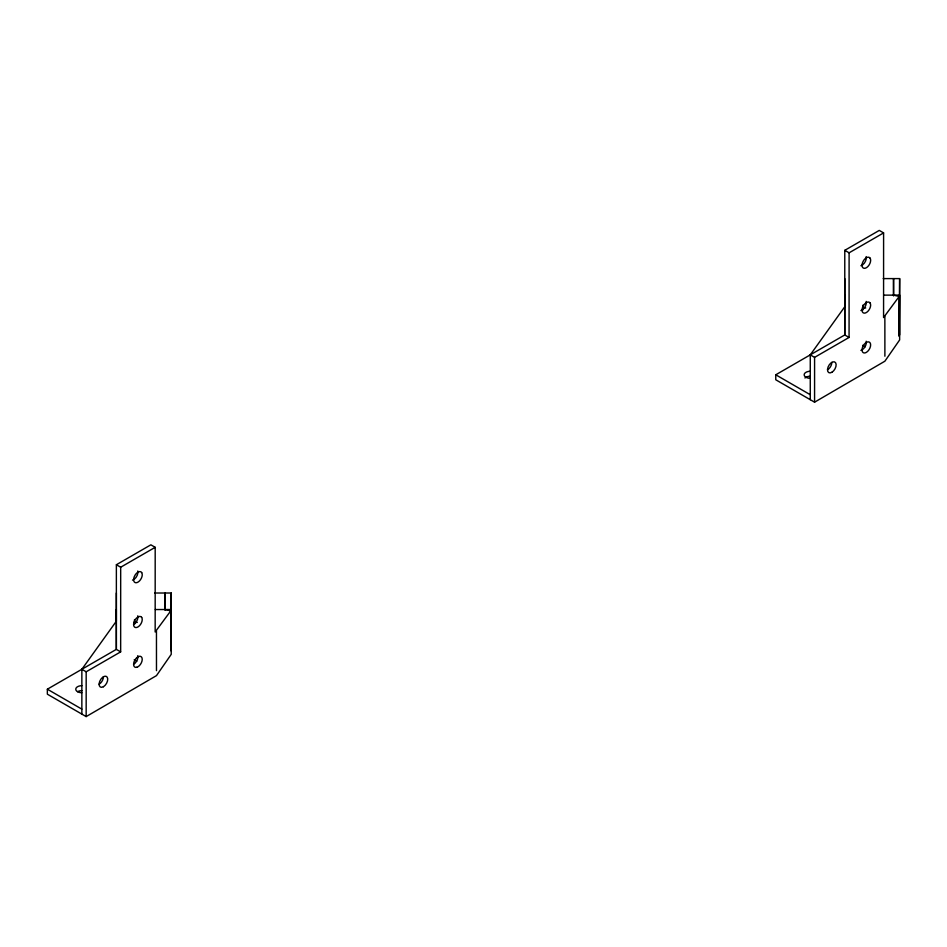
<?xml version="1.0" encoding="UTF-8"?>
<svg xmlns="http://www.w3.org/2000/svg" width="947" height="947" viewBox="0 0 947 947"><rect width="100%" height="100%" fill="white"/><g stroke="black" fill="none" stroke-linecap="round" stroke-linejoin="round"><path stroke-width="1.42" d="M171.229 593.011L170.768 650.719L170.756 610.898L155.166 631.969L155.19 547.319L150.869 544.821L116.374 564.743L116.351 649.37L47.35 689.203L47.35 694.187L86.165 716.595L156.48 675.625L171.229 654.353L171.229 593.011L154.787 593.011M81.856 714.109L81.856 669.292L116.351 621.196L116.351 593.011M86.165 716.595L86.177 671.79L120.66 651.867L120.683 567.229L155.19 547.319M171.229 649.37L171.241 609.513L155.344 609.548M899.638 278.596L899.177 336.303L899.165 296.482L883.575 317.553L883.598 232.903L879.289 230.405L844.783 250.328L844.76 334.954L775.759 374.787L775.759 379.771L814.574 402.179L884.889 361.198L899.638 339.937L899.638 278.596L883.196 278.596M810.265 399.693L810.265 354.876L844.76 306.781L844.76 278.596M814.574 402.179L814.586 357.362L849.068 337.452L849.104 252.813L883.598 232.903M899.638 334.954L899.65 295.097L893.554 295.097L893.542 278.596L893.542 295.938M136.794 657.656L137.919 656.851A6.096 3.516 -60 0 1 142.228 659.337A6.096 3.516 -60 0 1 137.919 666.806L136.794 667.28M860.894 350.366L862.019 349.905A6.096 3.516 -60 0 1 865.215 343.252L866.327 342.435A6.096 3.516 -60 0 1 870.636 344.921A6.096 3.516 -60 0 1 866.327 352.391L865.203 352.864A6.096 3.516 -60 0 1 862.019 349.905A6.096 3.516 -60 0 0 866.185 341.228M862.93 307.988L865.7 307.976M134.521 622.404L137.291 622.404M883.752 295.133L893.53 295.133L899.188 296.447M170.78 610.862L165.121 609.548L165.133 593.011L165.133 610.353M844.783 250.328L849.104 252.813M849.068 337.452L844.76 334.954L844.736 295.156M862.646 345.3L865.203 346.768M810.265 354.876L814.586 357.362M775.759 374.787L810.253 394.71M116.374 564.743L120.683 567.229M120.66 651.867L116.351 649.37L116.327 609.572M134.237 659.716L136.794 661.184M81.856 669.292L86.177 671.79M47.35 689.203L81.844 709.125M884.865 316.405L884.889 356.226M862.93 305.123L862.93 309.918M156.456 630.82L156.48 670.642M134.521 619.539L134.521 624.333M810.253 378.315A6.096 3.516 0 0 1 804.157 374.787A6.096 3.516 0 0 1 810.253 371.271M804.974 378.007A6.096 3.516 0 0 1 810.253 376.243M866.197 256.59A6.096 3.516 -60 0 1 860.918 265.728M866.185 301.395A6.096 3.516 -60 0 1 860.894 310.545M831.833 362.346A6.096 3.516 -60 0 1 827.512 369.815M81.844 692.731A6.096 3.516 0 0 1 75.748 689.203A6.096 3.516 0 0 1 81.844 685.687M77.536 691.701A6.096 3.516 0 0 1 81.844 690.659M137.789 571.005A6.096 3.516 -60 0 1 132.509 580.144M137.777 615.81A6.096 3.516 -60 0 1 133.598 624.487M137.777 655.644A6.096 3.516 -60 0 1 133.61 664.321A6.096 3.516 -60 0 0 136.806 667.28M103.424 676.762A6.096 3.516 -60 0 1 99.104 684.231M133.61 664.321A6.096 3.516 -60 0 1 136.806 657.668M870.08 258.129L869.405 257.501A6.096 3.516 -60 0 0 866.351 257.797A6.096 3.658 -60.8 0 0 863.309 261.017A6.096 3.516 -60 0 0 862.61 267.421L863.297 268.048A6.096 3.516 -60 0 0 868.967 265.207A6.096 3.516 -60 0 0 870.08 258.129M870.068 302.933L869.382 302.306A6.096 3.516 -60 0 0 863.7 305.147A6.096 3.516 -60 0 0 862.587 312.226L863.273 312.865A6.096 3.516 -60 0 0 868.955 310.012A6.096 3.516 -60 0 0 870.068 302.933M141.671 572.544L140.996 571.917A6.096 3.516 -60 0 0 137.942 572.213A6.096 3.658 -60.8 0 0 134.9 575.433A6.096 3.516 -60 0 0 134.202 581.837L134.888 582.464A6.096 3.516 -60 0 0 140.558 579.623A6.096 3.516 -60 0 0 141.671 572.544M141.659 617.349L140.973 616.722A6.096 3.516 -60 0 0 135.291 619.563A6.096 3.516 -60 0 0 134.178 626.642L134.865 627.281A6.096 3.516 -60 0 0 140.547 624.428A6.096 3.516 -60 0 0 141.659 617.349M831.833 372.313A6.096 3.516 -60 0 0 835.562 362.689A6.096 3.516 -60 0 0 828.092 366.998A6.096 3.516 -60 0 0 831.833 372.313M103.424 686.729A6.096 3.516 -60 0 0 107.153 677.105A6.096 3.516 -60 0 0 99.684 681.414A6.096 3.516 -60 0 0 103.424 686.729"/></g></svg>
